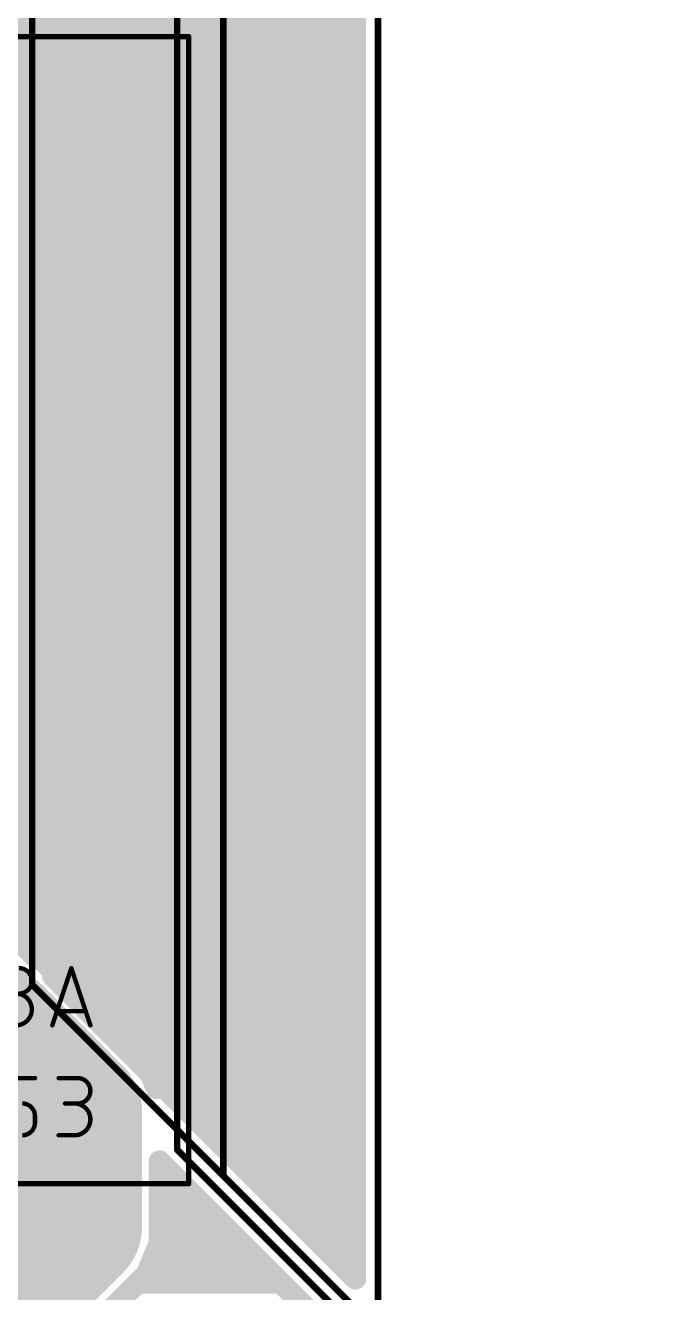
# Model space of a CAD drawing. Extents: x -50 to 50, y 0 to 88.
# Drawn here: x 15.84 to 30.56, y 20.77 to 50.05 of the extents above; entities that cross this region are included whole.
import ezdxf

# ---------------------------------------------------------------- set-up
doc = ezdxf.new("R2010")
doc.units = 0
for name, color, linetype in [('1', 12, 'CONTINUOUS'), ('16', 132, 'CONTINUOUS'), ('20', 31, 'CONTINUOUS'), ('21', 253, 'CONTINUOUS')]:
    doc.layers.add(name, color=color, linetype=linetype)

msp = doc.modelspace()

# ---------------------------------------------------------------- linework, layer by layer
at = {"layer": '1'}
for points, const_width in [([(20.4216, 71.628), (20.4216, 23.4696)], 0.1524), ([(20.9002, 23.6678), (20.9002, 67.4255)], 0.5), ([(19.3548, 66.7512), (19.3548, 24.0792)], 0.1524), ([(23.4738, 65.718), (23.4738, 21.0942)], 0.5), ([(18.8762, 57.0074), (18.8762, 25.4929)], 0.5), ([(12.8714, 50), (18.8762, 50)], 0.5), ([(20.9002, 50), (23.4738, 50)], 0.5), ([(12.8714, 49.5), (18.8762, 49.5)], 0.5), ([(20.9002, 49.5), (23.4738, 49.5)], 0.5), ([(12.8714, 49), (18.8762, 49)], 0.5), ([(20.9002, 49), (23.4738, 49)], 0.5), ([(12.8714, 48.5), (18.8762, 48.5)], 0.5), ([(20.9002, 48.5), (23.4738, 48.5)], 0.5), ([(12.8714, 48), (18.8762, 48)], 0.5), ([(20.9002, 48), (23.4738, 48)], 0.5), ([(12.8714, 47.5), (18.8762, 47.5)], 0.5), ([(20.9002, 47.5), (23.4738, 47.5)], 0.5), ([(12.8714, 47), (18.8762, 47)], 0.5), ([(20.9002, 47), (23.4738, 47)], 0.5), ([(12.8714, 46.5), (18.8762, 46.5)], 0.5), ([(20.9002, 46.5), (23.4738, 46.5)], 0.5), ([(12.8714, 46), (18.8762, 46)], 0.5), ([(20.9002, 46), (23.4738, 46)], 0.5), ([(12.8714, 45.5), (18.8762, 45.5)], 0.5), ([(20.9002, 45.5), (23.4738, 45.5)], 0.5), ([(12.8714, 45), (18.8762, 45)], 0.5), ([(20.9002, 45), (23.4738, 45)], 0.5), ([(12.8714, 44.5), (18.8762, 44.5)], 0.5), ([(20.9002, 44.5), (23.4738, 44.5)], 0.5), ([(12.8714, 44), (18.8762, 44)], 0.5), ([(20.9002, 44), (23.4738, 44)], 0.5), ([(12.8714, 43.5), (18.8762, 43.5)], 0.5), ([(20.9002, 43.5), (23.4738, 43.5)], 0.5), ([(12.8714, 43), (18.8762, 43)], 0.5), ([(20.9002, 43), (23.4738, 43)], 0.5), ([(12.8714, 42.5), (18.8762, 42.5)], 0.5), ([(20.9002, 42.5), (23.4738, 42.5)], 0.5), ([(14.8691, 42), (18.8762, 42)], 0.5), ([(20.9002, 42), (23.4738, 42)], 0.5), ([(15.0464, 41.5), (18.8762, 41.5)], 0.5), ([(20.9002, 41.5), (23.4738, 41.5)], 0.5), ([(15.0464, 41), (18.8762, 41)], 0.5), ([(20.9002, 41), (23.4738, 41)], 0.5), ([(15.0464, 40.5), (18.8762, 40.5)], 0.5), ([(20.9002, 40.5), (23.4738, 40.5)], 0.5), ([(14.8271, 40), (18.8762, 40)], 0.5), ([(20.9002, 40), (23.4738, 40)], 0.5), ([(12.0624, 39.5), (18.8762, 39.5)], 0.5), ([(20.9002, 39.5), (23.4738, 39.5)], 0.5), ([(12.0624, 39), (18.8762, 39)], 0.5), ([(20.9002, 39), (23.4738, 39)], 0.5), ([(12.0624, 38.5), (18.8762, 38.5)], 0.5), ([(20.9002, 38.5), (23.4738, 38.5)], 0.5), ([(12.0624, 38), (18.8762, 38)], 0.5), ([(20.9002, 38), (23.4738, 38)], 0.5), ([(12.0624, 37.5), (18.8762, 37.5)], 0.5), ([(20.9002, 37.5), (23.4738, 37.5)], 0.5), ([(12.0624, 37), (18.8762, 37)], 0.5), ([(20.9002, 37), (23.4738, 37)], 0.5), ([(12.0624, 36.5), (18.8762, 36.5)], 0.5), ([(20.9002, 36.5), (23.4738, 36.5)], 0.5), ([(12.0624, 36), (18.8762, 36)], 0.5), ([(20.9002, 36), (23.4738, 36)], 0.5), ([(12.0624, 35.5), (18.8762, 35.5)], 0.5), ([(20.9002, 35.5), (23.4738, 35.5)], 0.5), ([(12.0624, 35), (18.8762, 35)], 0.5), ([(20.9002, 35), (23.4738, 35)], 0.5), ([(12.0624, 34.5), (18.8762, 34.5)], 0.5), ([(20.9002, 34.5), (23.4738, 34.5)], 0.5), ([(12.0624, 34), (18.8762, 34)], 0.5), ([(20.9002, 34), (23.4738, 34)], 0.5), ([(12.0624, 33.5), (18.8762, 33.5)], 0.5), ([(20.9002, 33.5), (23.4738, 33.5)], 0.5), ([(15.088, 26.822), (10.16, 31.75)], 3), ([(12.0624, 33), (18.8762, 33)], 0.5), ([(20.9002, 33), (23.4738, 33)], 0.5), ([(16.1087, 28.4917), (12.0624, 32.538)], 0.5), ([(12.1004, 32.5), (18.8762, 32.5)], 0.5), ([(20.9002, 32.5), (23.4738, 32.5)], 0.5), ([(12.6004, 32), (18.8762, 32)], 0.5), ([(20.9002, 32), (23.4738, 32)], 0.5), ([(13.1004, 31.5), (18.8762, 31.5)], 0.5), ([(20.9002, 31.5), (23.4738, 31.5)], 0.5), ([(13.6004, 31), (18.8762, 31)], 0.5), ([(20.9002, 31), (23.4738, 31)], 0.5), ([(14.1004, 30.5), (18.8762, 30.5)], 0.5), ([(20.9002, 30.5), (23.4738, 30.5)], 0.5), ([(14.6004, 30), (18.8762, 30)], 0.5), ([(20.9002, 30), (23.4738, 30)], 0.5), ([(15.1004, 29.5), (18.8762, 29.5)], 0.5), ([(20.9002, 29.5), (23.4738, 29.5)], 0.5), ([(15.6004, 29), (18.8762, 29)], 0.5), ([(20.9002, 29), (23.4738, 29)], 0.5), ([(16.1004, 28.5), (18.8762, 28.5)], 0.5), ([(16.2461, 28.4348), (16.1087, 28.4917)], 0.5), ([(20.9002, 28.5), (23.4738, 28.5)], 0.5), ([(16.7813, 27.8996), (16.2461, 28.4348)], 0.5), ([(15.1685, 26.822), (15.088, 26.822)], 3), ([(17.043, 24.9475), (15.1685, 26.822)], 3), ([(16.6809, 28), (18.8762, 28)], 0.5), ([(18.6558, 26.0251), (16.7813, 27.8996)], 0.5), ([(20.9002, 28), (23.4738, 28)], 0.5), ([(17.1809, 27.5), (18.8762, 27.5)], 0.5), ([(20.9002, 27.5), (23.4738, 27.5)], 0.5), ([(17.6809, 27), (18.8762, 27)], 0.5), ([(20.9002, 27), (23.4738, 27)], 0.5), ([(18.1809, 26.5), (18.8762, 26.5)], 0.5), ([(20.9002, 26.5), (23.4738, 26.5)], 0.5), ([(17.043, 22.2965), (17.043, 24.9475)], 3), ([(18.8762, 25.4929), (18.6558, 26.0251)], 0.5), ([(18.6662, 26), (18.8762, 26)], 0.5), ([(20.9002, 26), (23.4738, 26)], 0.5), ([(18.8733, 25.5), (18.8762, 25.5)], 0.5), ([(20.9002, 25.5), (23.4738, 25.5)], 0.5), ([(20.9002, 25), (23.4738, 25)], 0.5), ([(20.9002, 24.5), (23.4738, 24.5)], 0.5), ([(18.9454, 21.9181), (18.9454, 23.8118)], 0.5), ([(18.9454, 23.8118), (19.1566, 23.6006)], 0.5), ([(19.3548, 24.0792), (27.8892, 15.5448)], 0.1524), ([(20.9002, 24), (23.4738, 24)], 0.5), ([(12.7, 17.9535), (17.043, 22.2965)], 3), ([(18.9454, 23.5), (19.2572, 23.5)], 0.5), ([(19.1566, 23.6006), (19.1566, 23.6006)], 0.5), ([(19.1566, 23.6006), (27.4106, 15.3466)], 0.5), ([(23.4738, 21.0942), (20.9002, 23.6678)], 0.5), ([(21.068, 23.5), (23.4738, 23.5)], 0.5), ([(20.4216, 23.4696), (30.48, 13.4112)], 0.1524), ([(18.9454, 23), (19.7572, 23)], 0.5), ([(21.568, 23), (23.4738, 23)], 0.5), ([(18.9454, 22.5), (20.2572, 22.5)], 0.5), ([(22.068, 22.5), (23.4738, 22.5)], 0.5), ([(18.6558, 21.2189), (18.9454, 21.9181)], 0.5), ([(18.9454, 22), (20.7572, 22)], 0.5), ([(22.568, 22), (23.4738, 22)], 0.5), ([(18.7722, 21.5), (21.2572, 21.5)], 0.5), ([(23.068, 21.5), (23.4738, 21.5)], 0.5), ([(14.6024, 17.1655), (18.6558, 21.2189)], 0.5), ([(18.4369, 21), (21.7572, 21)], 0.5)]:
    msp.add_lwpolyline(points, dxfattribs=dict(at, const_width=const_width))
for points, const_width in [([(18.8762, 49.875, 1), (18.8762, 50.125)], 0.25), ([(20.9002, 50.125, 1), (20.9002, 49.875)], 0.25), ([(23.4738, 49.875, 1), (23.4738, 50.125)], 0.25), ([(18.8762, 49.375, 1), (18.8762, 49.625)], 0.25), ([(20.9002, 49.625, 1), (20.9002, 49.375)], 0.25), ([(23.4738, 49.375, 1), (23.4738, 49.625)], 0.25), ([(18.8762, 48.875, 1), (18.8762, 49.125)], 0.25), ([(20.9002, 49.125, 1), (20.9002, 48.875)], 0.25), ([(23.4738, 48.875, 1), (23.4738, 49.125)], 0.25), ([(18.8762, 48.375, 1), (18.8762, 48.625)], 0.25), ([(20.9002, 48.625, 1), (20.9002, 48.375)], 0.25), ([(23.4738, 48.375, 1), (23.4738, 48.625)], 0.25), ([(18.8762, 47.875, 1), (18.8762, 48.125)], 0.25), ([(20.9002, 48.125, 1), (20.9002, 47.875)], 0.25), ([(23.4738, 47.875, 1), (23.4738, 48.125)], 0.25), ([(18.8762, 47.375, 1), (18.8762, 47.625)], 0.25), ([(20.9002, 47.625, 1), (20.9002, 47.375)], 0.25), ([(23.4738, 47.375, 1), (23.4738, 47.625)], 0.25), ([(18.8762, 46.875, 1), (18.8762, 47.125)], 0.25), ([(20.9002, 47.125, 1), (20.9002, 46.875)], 0.25), ([(23.4738, 46.875, 1), (23.4738, 47.125)], 0.25), ([(18.8762, 46.375, 1), (18.8762, 46.625)], 0.25), ([(20.9002, 46.625, 1), (20.9002, 46.375)], 0.25), ([(23.4738, 46.375, 1), (23.4738, 46.625)], 0.25), ([(18.8762, 45.875, 1), (18.8762, 46.125)], 0.25), ([(20.9002, 46.125, 1), (20.9002, 45.875)], 0.25), ([(23.4738, 45.875, 1), (23.4738, 46.125)], 0.25), ([(18.8762, 45.375, 1), (18.8762, 45.625)], 0.25), ([(20.9002, 45.625, 1), (20.9002, 45.375)], 0.25), ([(23.4738, 45.375, 1), (23.4738, 45.625)], 0.25), ([(18.8762, 44.875, 1), (18.8762, 45.125)], 0.25), ([(20.9002, 45.125, 1), (20.9002, 44.875)], 0.25), ([(23.4738, 44.875, 1), (23.4738, 45.125)], 0.25), ([(18.8762, 44.375, 1), (18.8762, 44.625)], 0.25), ([(20.9002, 44.625, 1), (20.9002, 44.375)], 0.25), ([(23.4738, 44.375, 1), (23.4738, 44.625)], 0.25), ([(18.8762, 43.875, 1), (18.8762, 44.125)], 0.25), ([(20.9002, 44.125, 1), (20.9002, 43.875)], 0.25), ([(23.4738, 43.875, 1), (23.4738, 44.125)], 0.25), ([(18.8762, 43.375, 1), (18.8762, 43.625)], 0.25), ([(20.9002, 43.625, 1), (20.9002, 43.375)], 0.25), ([(23.4738, 43.375, 1), (23.4738, 43.625)], 0.25), ([(18.8762, 42.875, 1), (18.8762, 43.125)], 0.25), ([(20.9002, 43.125, 1), (20.9002, 42.875)], 0.25), ([(23.4738, 42.875, 1), (23.4738, 43.125)], 0.25), ([(18.8762, 42.375, 1), (18.8762, 42.625)], 0.25), ([(20.9002, 42.625, 1), (20.9002, 42.375)], 0.25), ([(23.4738, 42.375, 1), (23.4738, 42.625)], 0.25), ([(18.8762, 41.875, 1), (18.8762, 42.125)], 0.25), ([(20.9002, 42.125, 1), (20.9002, 41.875)], 0.25), ([(23.4738, 41.875, 1), (23.4738, 42.125)], 0.25), ([(18.8762, 41.375, 1), (18.8762, 41.625)], 0.25), ([(20.9002, 41.625, 1), (20.9002, 41.375)], 0.25), ([(23.4738, 41.375, 1), (23.4738, 41.625)], 0.25), ([(18.8762, 40.875, 1), (18.8762, 41.125)], 0.25), ([(20.9002, 41.125, 1), (20.9002, 40.875)], 0.25), ([(23.4738, 40.875, 1), (23.4738, 41.125)], 0.25), ([(18.8762, 40.375, 1), (18.8762, 40.625)], 0.25), ([(20.9002, 40.625, 1), (20.9002, 40.375)], 0.25), ([(23.4738, 40.375, 1), (23.4738, 40.625)], 0.25), ([(18.8762, 39.875, 1), (18.8762, 40.125)], 0.25), ([(20.9002, 40.125, 1), (20.9002, 39.875)], 0.25), ([(23.4738, 39.875, 1), (23.4738, 40.125)], 0.25), ([(18.8762, 39.375, 1), (18.8762, 39.625)], 0.25), ([(20.9002, 39.625, 1), (20.9002, 39.375)], 0.25), ([(23.4738, 39.375, 1), (23.4738, 39.625)], 0.25), ([(18.8762, 38.875, 1), (18.8762, 39.125)], 0.25), ([(20.9002, 39.125, 1), (20.9002, 38.875)], 0.25), ([(23.4738, 38.875, 1), (23.4738, 39.125)], 0.25), ([(18.8762, 38.375, 1), (18.8762, 38.625)], 0.25), ([(20.9002, 38.625, 1), (20.9002, 38.375)], 0.25), ([(23.4738, 38.375, 1), (23.4738, 38.625)], 0.25), ([(18.8762, 37.875, 1), (18.8762, 38.125)], 0.25), ([(20.9002, 38.125, 1), (20.9002, 37.875)], 0.25), ([(23.4738, 37.875, 1), (23.4738, 38.125)], 0.25), ([(18.8762, 37.375, 1), (18.8762, 37.625)], 0.25), ([(20.9002, 37.625, 1), (20.9002, 37.375)], 0.25), ([(23.4738, 37.375, 1), (23.4738, 37.625)], 0.25), ([(18.8762, 36.875, 1), (18.8762, 37.125)], 0.25), ([(20.9002, 37.125, 1), (20.9002, 36.875)], 0.25), ([(23.4738, 36.875, 1), (23.4738, 37.125)], 0.25), ([(18.8762, 36.375, 1), (18.8762, 36.625)], 0.25), ([(20.9002, 36.625, 1), (20.9002, 36.375)], 0.25), ([(23.4738, 36.375, 1), (23.4738, 36.625)], 0.25), ([(18.8762, 35.875, 1), (18.8762, 36.125)], 0.25), ([(20.9002, 36.125, 1), (20.9002, 35.875)], 0.25), ([(23.4738, 35.875, 1), (23.4738, 36.125)], 0.25), ([(18.8762, 35.375, 1), (18.8762, 35.625)], 0.25), ([(20.9002, 35.625, 1), (20.9002, 35.375)], 0.25), ([(23.4738, 35.375, 1), (23.4738, 35.625)], 0.25), ([(18.8762, 34.875, 1), (18.8762, 35.125)], 0.25), ([(20.9002, 35.125, 1), (20.9002, 34.875)], 0.25), ([(23.4738, 34.875, 1), (23.4738, 35.125)], 0.25), ([(18.8762, 34.375, 1), (18.8762, 34.625)], 0.25), ([(20.9002, 34.625, 1), (20.9002, 34.375)], 0.25), ([(23.4738, 34.375, 1), (23.4738, 34.625)], 0.25), ([(18.8762, 33.875, 1), (18.8762, 34.125)], 0.25), ([(20.9002, 34.125, 1), (20.9002, 33.875)], 0.25), ([(23.4738, 33.875, 1), (23.4738, 34.125)], 0.25), ([(18.8762, 33.375, 1), (18.8762, 33.625)], 0.25), ([(20.9002, 33.625, 1), (20.9002, 33.375)], 0.25), ([(23.4738, 33.375, 1), (23.4738, 33.625)], 0.25), ([(18.8762, 32.875, 1), (18.8762, 33.125)], 0.25), ([(20.9002, 33.125, 1), (20.9002, 32.875)], 0.25), ([(23.4738, 32.875, 1), (23.4738, 33.125)], 0.25), ([(18.8762, 32.375, 1), (18.8762, 32.625)], 0.25), ([(20.9002, 32.625, 1), (20.9002, 32.375)], 0.25), ([(23.4738, 32.375, 1), (23.4738, 32.625)], 0.25), ([(18.8762, 31.875, 1), (18.8762, 32.125)], 0.25), ([(20.9002, 32.125, 1), (20.9002, 31.875)], 0.25), ([(23.4738, 31.875, 1), (23.4738, 32.125)], 0.25), ([(18.8762, 31.375, 1), (18.8762, 31.625)], 0.25), ([(20.9002, 31.625, 1), (20.9002, 31.375)], 0.25), ([(23.4738, 31.375, 1), (23.4738, 31.625)], 0.25), ([(18.8762, 30.875, 1), (18.8762, 31.125)], 0.25), ([(20.9002, 31.125, 1), (20.9002, 30.875)], 0.25), ([(23.4738, 30.875, 1), (23.4738, 31.125)], 0.25), ([(18.8762, 30.375, 1), (18.8762, 30.625)], 0.25), ([(20.9002, 30.625, 1), (20.9002, 30.375)], 0.25), ([(23.4738, 30.375, 1), (23.4738, 30.625)], 0.25), ([(18.8762, 29.875, 1), (18.8762, 30.125)], 0.25), ([(20.9002, 30.125, 1), (20.9002, 29.875)], 0.25), ([(23.4738, 29.875, 1), (23.4738, 30.125)], 0.25), ([(18.8762, 29.375, 1), (18.8762, 29.625)], 0.25), ([(20.9002, 29.625, 1), (20.9002, 29.375)], 0.25), ([(23.4738, 29.375, 1), (23.4738, 29.625)], 0.25), ([(18.8762, 28.875, 1), (18.8762, 29.125)], 0.25), ([(20.9002, 29.125, 1), (20.9002, 28.875)], 0.25), ([(23.4738, 28.875, 1), (23.4738, 29.125)], 0.25), ([(16.1004, 28.625, 1), (16.1004, 28.375)], 0.25), ([(16.1565, 28.6072, 1), (16.0609, 28.3762)], 0.25), ([(16.0203, 28.4033, 1), (16.1971, 28.5801)], 0.25), ([(18.8762, 28.375, 1), (18.8762, 28.625)], 0.25), ([(20.9002, 28.625, 1), (20.9002, 28.375)], 0.25), ([(23.4738, 28.375, 1), (23.4738, 28.625)], 0.25), ([(16.3345, 28.5232, 1), (16.1577, 28.3464)], 0.25), ([(16.1983, 28.3193, 1), (16.2939, 28.5503)], 0.25), ([(15.6988, 27.3523, 1), (14.6382, 26.2917)], 1.5), ([(15.1685, 26.072, 1), (15.1685, 27.572)], 1.5), ([(16.6809, 28.125, 1), (16.6809, 27.875)], 0.25), ([(16.8697, 27.988, 1), (16.6929, 27.8112)], 0.25), ([(16.6929, 27.8112, 1), (16.8697, 27.988)], 0.25), ([(18.8762, 27.875, 1), (18.8762, 28.125)], 0.25), ([(20.9002, 28.125, 1), (20.9002, 27.875)], 0.25), ([(23.4738, 27.875, 1), (23.4738, 28.125)], 0.25), ([(14.5577, 26.2917, 1), (15.6183, 27.3523)], 1.5), ([(17.1809, 27.625, 1), (17.1809, 27.375)], 0.25), ([(18.8762, 27.375, 1), (18.8762, 27.625)], 0.25), ([(20.9002, 27.625, 1), (20.9002, 27.375)], 0.25), ([(23.4738, 27.375, 1), (23.4738, 27.625)], 0.25), ([(17.6809, 27.125, 1), (17.6809, 26.875)], 0.25), ([(18.8762, 26.875, 1), (18.8762, 27.125)], 0.25), ([(20.9002, 27.125, 1), (20.9002, 26.875)], 0.25), ([(23.4738, 26.875, 1), (23.4738, 27.125)], 0.25), ([(18.1809, 26.625, 1), (18.1809, 26.375)], 0.25), ([(18.8762, 26.375, 1), (18.8762, 26.625)], 0.25), ([(20.9002, 26.625, 1), (20.9002, 26.375)], 0.25), ([(23.4738, 26.375, 1), (23.4738, 26.625)], 0.25), ([(17.793, 24.9475, 1), (16.293, 24.9475)], 1.5), ([(16.5127, 24.4172, 1), (17.5733, 25.4778)], 1.5), ([(18.7713, 26.0729, 1), (18.5403, 25.9773)], 0.25), ([(18.6662, 26.125, 1), (18.6662, 25.875)], 0.25), ([(18.5674, 25.9367, 1), (18.7442, 26.1135)], 0.25), ([(18.8762, 25.875, 1), (18.8762, 26.125)], 0.25), ([(20.9002, 26.125, 1), (20.9002, 25.875)], 0.25), ([(23.4738, 25.875, 1), (23.4738, 26.125)], 0.25), ([(18.8733, 25.625, 1), (18.8733, 25.375)], 0.25), ([(18.7512, 25.4929, 1), (19.0012, 25.4929)], 0.25), ([(18.7607, 25.4451, 1), (18.9917, 25.5408)], 0.25), ([(18.8762, 25.375, 1), (18.8762, 25.625)], 0.25), ([(20.9002, 25.625, 1), (20.9002, 25.375)], 0.25), ([(23.4738, 25.375, 1), (23.4738, 25.625)], 0.25), ([(20.9002, 25.125, 1), (20.9002, 24.875)], 0.25), ([(23.4738, 24.875, 1), (23.4738, 25.125)], 0.25), ([(20.9002, 24.625, 1), (20.9002, 24.375)], 0.25), ([(23.4738, 24.375, 1), (23.4738, 24.625)], 0.25), ([(19.0704, 23.8118, 1), (18.8204, 23.8118)], 0.25), ([(19.0338, 23.9002, 1), (18.857, 23.7234)], 0.25), ([(19.3167, 24.0792, 1), (19.3929, 24.0792)], 0.0762), ([(19.3817, 24.1061, 1), (19.3279, 24.0523)], 0.0762), ([(20.9002, 24.125, 1), (20.9002, 23.875)], 0.25), ([(23.4738, 23.875, 1), (23.4738, 24.125)], 0.25), ([(17.5733, 21.7662, 1), (16.5127, 22.8268)], 1.5), ([(18.9454, 23.625, 1), (18.9454, 23.375)], 0.25), ([(19.1566, 23.7256, 1), (19.1566, 23.4756)], 0.25), ([(19.2449, 23.689, 1), (19.0682, 23.5122)], 0.25), ([(19.0682, 23.5122, 1), (19.2449, 23.689)], 0.25), ([(19.1566, 23.4756, 1), (19.1566, 23.7256)], 0.25), ([(19.2572, 23.375, 1), (19.2572, 23.625)], 0.25), ([(20.9886, 23.7562, 1), (20.8118, 23.5795)], 0.25), ([(20.7752, 23.6678, 1), (21.0252, 23.6678)], 0.25), ([(21.068, 23.625, 1), (21.068, 23.375)], 0.25), ([(23.4738, 23.375, 1), (23.4738, 23.625)], 0.25), ([(20.3835, 23.4696, 1), (20.4597, 23.4696)], 0.0762), ([(20.4485, 23.4965, 1), (20.3947, 23.4427)], 0.0762), ([(18.9454, 23.125, 1), (18.9454, 22.875)], 0.25), ([(19.7572, 22.875, 1), (19.7572, 23.125)], 0.25), ([(21.568, 23.125, 1), (21.568, 22.875)], 0.25), ([(23.4738, 22.875, 1), (23.4738, 23.125)], 0.25), ([(16.293, 22.2965, 1), (17.793, 22.2965)], 1.5), ([(18.9454, 22.625, 1), (18.9454, 22.375)], 0.25), ([(20.2572, 22.375, 1), (20.2572, 22.625)], 0.25), ([(22.068, 22.625, 1), (22.068, 22.375)], 0.25), ([(23.4738, 22.375, 1), (23.4738, 22.625)], 0.25), ([(18.9454, 22.125, 1), (18.9454, 21.875)], 0.25), ([(18.8204, 21.9181, 1), (19.0704, 21.9181)], 0.25), ([(19.0609, 21.8703, 1), (18.8299, 21.9659)], 0.25), ([(20.7572, 21.875, 1), (20.7572, 22.125)], 0.25), ([(22.568, 22.125, 1), (22.568, 21.875)], 0.25), ([(23.4738, 21.875, 1), (23.4738, 22.125)], 0.25), ([(18.7722, 21.625, 1), (18.7722, 21.375)], 0.25), ([(21.2572, 21.375, 1), (21.2572, 21.625)], 0.25), ([(23.068, 21.625, 1), (23.068, 21.375)], 0.25), ([(23.4738, 21.375, 1), (23.4738, 21.625)], 0.25), ([(18.5403, 21.2667, 1), (18.7713, 21.1711)], 0.25), ([(18.7442, 21.1305, 1), (18.5674, 21.3073)], 0.25), ([(18.4369, 21.125, 1), (18.4369, 20.875)], 0.25), ([(21.7572, 20.875, 1), (21.7572, 21.125)], 0.25), ([(23.3488, 21.0942, 1), (23.5988, 21.0942)], 0.25), ([(23.3854, 21.0058, 1), (23.5622, 21.1826)], 0.25)]:
    msp.add_lwpolyline(points, format="xyb", dxfattribs=dict(at, const_width=const_width))
at = {"layer": '16'}
for points, const_width in [([(23.4738, 65.718), (23.4738, 21.0942)], 0.5), ([(16.002, 58.2168), (16.002, 27.8892)], 0.1524), ([(16.4806, 28.0874), (16.4806, 57.2106)], 0.5), ([(16.4806, 50), (23.4738, 50)], 0.5), ([(16.4806, 49.5), (23.4738, 49.5)], 0.5), ([(16.4806, 49), (23.4738, 49)], 0.5), ([(16.4806, 48.5), (23.4738, 48.5)], 0.5), ([(16.4806, 48), (23.4738, 48)], 0.5), ([(16.4806, 47.5), (23.4738, 47.5)], 0.5), ([(16.4806, 47), (23.4738, 47)], 0.5), ([(16.4806, 46.5), (23.4738, 46.5)], 0.5), ([(16.4806, 46), (23.4738, 46)], 0.5), ([(16.4806, 45.5), (23.4738, 45.5)], 0.5), ([(16.4806, 45), (23.4738, 45)], 0.5), ([(16.4806, 44.5), (23.4738, 44.5)], 0.5), ([(16.4806, 44), (23.4738, 44)], 0.5), ([(16.4806, 43.5), (23.4738, 43.5)], 0.5), ([(16.4806, 43), (23.4738, 43)], 0.5), ([(16.4806, 42.5), (23.4738, 42.5)], 0.5), ([(16.4806, 42), (23.4738, 42)], 0.5), ([(16.4806, 41.5), (23.4738, 41.5)], 0.5), ([(16.4806, 41), (23.4738, 41)], 0.5), ([(16.4806, 40.5), (23.4738, 40.5)], 0.5), ([(16.4806, 40), (23.4738, 40)], 0.5), ([(16.4806, 39.5), (23.4738, 39.5)], 0.5), ([(16.4806, 39), (23.4738, 39)], 0.5), ([(16.4806, 38.5), (23.4738, 38.5)], 0.5), ([(16.4806, 38), (23.4738, 38)], 0.5), ([(16.4806, 37.5), (23.4738, 37.5)], 0.5), ([(16.4806, 37), (23.4738, 37)], 0.5), ([(16.4806, 36.5), (23.4738, 36.5)], 0.5), ([(16.4806, 36), (23.4738, 36)], 0.5), ([(16.4806, 35.5), (23.4738, 35.5)], 0.5), ([(16.4806, 35), (23.4738, 35)], 0.5), ([(16.4806, 34.5), (23.4738, 34.5)], 0.5), ([(16.4806, 34), (23.4738, 34)], 0.5), ([(16.4806, 33.5), (23.4738, 33.5)], 0.5), ([(16.4806, 33), (23.4738, 33)], 0.5), ([(16.4806, 32.5), (23.4738, 32.5)], 0.5), ([(16.4806, 32), (23.4738, 32)], 0.5), ([(16.4806, 31.5), (23.4738, 31.5)], 0.5), ([(16.4806, 31), (23.4738, 31)], 0.5), ([(16.4806, 30.5), (23.4738, 30.5)], 0.5), ([(16.4806, 30), (23.4738, 30)], 0.5), ([(16.4806, 29.5), (23.4738, 29.5)], 0.5), ([(16.4806, 29), (23.4738, 29)], 0.5), ([(16.4806, 28.5), (23.4738, 28.5)], 0.5), ([(23.4738, 21.0942), (16.4806, 28.0874)], 0.5), ([(16.568, 28), (23.4738, 28)], 0.5), ([(16.002, 27.8892), (25.2984, 18.5928)], 0.1524), ([(17.068, 27.5), (23.4738, 27.5)], 0.5), ([(17.568, 27), (23.4738, 27)], 0.5), ([(18.068, 26.5), (23.4738, 26.5)], 0.5), ([(18.568, 26), (23.4738, 26)], 0.5), ([(19.068, 25.5), (23.4738, 25.5)], 0.5), ([(19.568, 25), (23.4738, 25)], 0.5), ([(20.068, 24.5), (23.4738, 24.5)], 0.5), ([(20.568, 24), (23.4738, 24)], 0.5), ([(21.068, 23.5), (23.4738, 23.5)], 0.5), ([(21.568, 23), (23.4738, 23)], 0.5), ([(22.068, 22.5), (23.4738, 22.5)], 0.5), ([(22.568, 22), (23.4738, 22)], 0.5), ([(23.068, 21.5), (23.4738, 21.5)], 0.5)]:
    msp.add_lwpolyline(points, dxfattribs=dict(at, const_width=const_width))
for points, const_width in [([(16.4806, 50.125, 1), (16.4806, 49.875)], 0.25), ([(23.4738, 49.875, 1), (23.4738, 50.125)], 0.25), ([(16.4806, 49.625, 1), (16.4806, 49.375)], 0.25), ([(23.4738, 49.375, 1), (23.4738, 49.625)], 0.25), ([(16.4806, 49.125, 1), (16.4806, 48.875)], 0.25), ([(23.4738, 48.875, 1), (23.4738, 49.125)], 0.25), ([(16.4806, 48.625, 1), (16.4806, 48.375)], 0.25), ([(23.4738, 48.375, 1), (23.4738, 48.625)], 0.25), ([(16.4806, 48.125, 1), (16.4806, 47.875)], 0.25), ([(23.4738, 47.875, 1), (23.4738, 48.125)], 0.25), ([(16.4806, 47.625, 1), (16.4806, 47.375)], 0.25), ([(23.4738, 47.375, 1), (23.4738, 47.625)], 0.25), ([(16.4806, 47.125, 1), (16.4806, 46.875)], 0.25), ([(23.4738, 46.875, 1), (23.4738, 47.125)], 0.25), ([(16.4806, 46.625, 1), (16.4806, 46.375)], 0.25), ([(23.4738, 46.375, 1), (23.4738, 46.625)], 0.25), ([(16.4806, 46.125, 1), (16.4806, 45.875)], 0.25), ([(23.4738, 45.875, 1), (23.4738, 46.125)], 0.25), ([(16.4806, 45.625, 1), (16.4806, 45.375)], 0.25), ([(23.4738, 45.375, 1), (23.4738, 45.625)], 0.25), ([(16.4806, 45.125, 1), (16.4806, 44.875)], 0.25), ([(23.4738, 44.875, 1), (23.4738, 45.125)], 0.25), ([(16.4806, 44.625, 1), (16.4806, 44.375)], 0.25), ([(23.4738, 44.375, 1), (23.4738, 44.625)], 0.25), ([(16.4806, 44.125, 1), (16.4806, 43.875)], 0.25), ([(23.4738, 43.875, 1), (23.4738, 44.125)], 0.25), ([(16.4806, 43.625, 1), (16.4806, 43.375)], 0.25), ([(23.4738, 43.375, 1), (23.4738, 43.625)], 0.25), ([(16.4806, 43.125, 1), (16.4806, 42.875)], 0.25), ([(23.4738, 42.875, 1), (23.4738, 43.125)], 0.25), ([(16.4806, 42.625, 1), (16.4806, 42.375)], 0.25), ([(23.4738, 42.375, 1), (23.4738, 42.625)], 0.25), ([(16.4806, 42.125, 1), (16.4806, 41.875)], 0.25), ([(23.4738, 41.875, 1), (23.4738, 42.125)], 0.25), ([(16.4806, 41.625, 1), (16.4806, 41.375)], 0.25), ([(23.4738, 41.375, 1), (23.4738, 41.625)], 0.25), ([(16.4806, 41.125, 1), (16.4806, 40.875)], 0.25), ([(23.4738, 40.875, 1), (23.4738, 41.125)], 0.25), ([(16.4806, 40.625, 1), (16.4806, 40.375)], 0.25), ([(23.4738, 40.375, 1), (23.4738, 40.625)], 0.25), ([(16.4806, 40.125, 1), (16.4806, 39.875)], 0.25), ([(23.4738, 39.875, 1), (23.4738, 40.125)], 0.25), ([(16.4806, 39.625, 1), (16.4806, 39.375)], 0.25), ([(23.4738, 39.375, 1), (23.4738, 39.625)], 0.25), ([(16.4806, 39.125, 1), (16.4806, 38.875)], 0.25), ([(23.4738, 38.875, 1), (23.4738, 39.125)], 0.25), ([(16.4806, 38.625, 1), (16.4806, 38.375)], 0.25), ([(23.4738, 38.375, 1), (23.4738, 38.625)], 0.25), ([(16.4806, 38.125, 1), (16.4806, 37.875)], 0.25), ([(23.4738, 37.875, 1), (23.4738, 38.125)], 0.25), ([(16.4806, 37.625, 1), (16.4806, 37.375)], 0.25), ([(23.4738, 37.375, 1), (23.4738, 37.625)], 0.25), ([(16.4806, 37.125, 1), (16.4806, 36.875)], 0.25), ([(23.4738, 36.875, 1), (23.4738, 37.125)], 0.25), ([(16.4806, 36.625, 1), (16.4806, 36.375)], 0.25), ([(23.4738, 36.375, 1), (23.4738, 36.625)], 0.25), ([(16.4806, 36.125, 1), (16.4806, 35.875)], 0.25), ([(23.4738, 35.875, 1), (23.4738, 36.125)], 0.25), ([(16.4806, 35.625, 1), (16.4806, 35.375)], 0.25), ([(23.4738, 35.375, 1), (23.4738, 35.625)], 0.25), ([(16.4806, 35.125, 1), (16.4806, 34.875)], 0.25), ([(23.4738, 34.875, 1), (23.4738, 35.125)], 0.25), ([(16.4806, 34.625, 1), (16.4806, 34.375)], 0.25), ([(23.4738, 34.375, 1), (23.4738, 34.625)], 0.25), ([(16.4806, 34.125, 1), (16.4806, 33.875)], 0.25), ([(23.4738, 33.875, 1), (23.4738, 34.125)], 0.25), ([(16.4806, 33.625, 1), (16.4806, 33.375)], 0.25), ([(23.4738, 33.375, 1), (23.4738, 33.625)], 0.25), ([(16.4806, 33.125, 1), (16.4806, 32.875)], 0.25), ([(23.4738, 32.875, 1), (23.4738, 33.125)], 0.25), ([(16.4806, 32.625, 1), (16.4806, 32.375)], 0.25), ([(23.4738, 32.375, 1), (23.4738, 32.625)], 0.25), ([(16.4806, 32.125, 1), (16.4806, 31.875)], 0.25), ([(23.4738, 31.875, 1), (23.4738, 32.125)], 0.25), ([(16.4806, 31.625, 1), (16.4806, 31.375)], 0.25), ([(23.4738, 31.375, 1), (23.4738, 31.625)], 0.25), ([(16.4806, 31.125, 1), (16.4806, 30.875)], 0.25), ([(23.4738, 30.875, 1), (23.4738, 31.125)], 0.25), ([(16.4806, 30.625, 1), (16.4806, 30.375)], 0.25), ([(23.4738, 30.375, 1), (23.4738, 30.625)], 0.25), ([(16.4806, 30.125, 1), (16.4806, 29.875)], 0.25), ([(23.4738, 29.875, 1), (23.4738, 30.125)], 0.25), ([(16.4806, 29.625, 1), (16.4806, 29.375)], 0.25), ([(23.4738, 29.375, 1), (23.4738, 29.625)], 0.25), ([(16.4806, 29.125, 1), (16.4806, 28.875)], 0.25), ([(23.4738, 28.875, 1), (23.4738, 29.125)], 0.25), ([(16.4806, 28.625, 1), (16.4806, 28.375)], 0.25), ([(23.4738, 28.375, 1), (23.4738, 28.625)], 0.25), ([(16.569, 28.1758, 1), (16.3922, 27.9991)], 0.25), ([(16.3556, 28.0874, 1), (16.6056, 28.0874)], 0.25), ([(16.568, 28.125, 1), (16.568, 27.875)], 0.25), ([(23.4738, 27.875, 1), (23.4738, 28.125)], 0.25), ([(15.9639, 27.8892, 1), (16.0401, 27.8892)], 0.0762), ([(16.0289, 27.9161, 1), (15.9751, 27.8623)], 0.0762), ([(17.068, 27.625, 1), (17.068, 27.375)], 0.25), ([(23.4738, 27.375, 1), (23.4738, 27.625)], 0.25), ([(17.568, 27.125, 1), (17.568, 26.875)], 0.25), ([(23.4738, 26.875, 1), (23.4738, 27.125)], 0.25), ([(18.068, 26.625, 1), (18.068, 26.375)], 0.25), ([(23.4738, 26.375, 1), (23.4738, 26.625)], 0.25), ([(18.568, 26.125, 1), (18.568, 25.875)], 0.25), ([(23.4738, 25.875, 1), (23.4738, 26.125)], 0.25), ([(19.068, 25.625, 1), (19.068, 25.375)], 0.25), ([(23.4738, 25.375, 1), (23.4738, 25.625)], 0.25), ([(19.568, 25.125, 1), (19.568, 24.875)], 0.25), ([(23.4738, 24.875, 1), (23.4738, 25.125)], 0.25), ([(20.068, 24.625, 1), (20.068, 24.375)], 0.25), ([(23.4738, 24.375, 1), (23.4738, 24.625)], 0.25), ([(20.568, 24.125, 1), (20.568, 23.875)], 0.25), ([(23.4738, 23.875, 1), (23.4738, 24.125)], 0.25), ([(21.068, 23.625, 1), (21.068, 23.375)], 0.25), ([(23.4738, 23.375, 1), (23.4738, 23.625)], 0.25), ([(21.568, 23.125, 1), (21.568, 22.875)], 0.25), ([(23.4738, 22.875, 1), (23.4738, 23.125)], 0.25), ([(22.068, 22.625, 1), (22.068, 22.375)], 0.25), ([(23.4738, 22.375, 1), (23.4738, 22.625)], 0.25), ([(22.568, 22.125, 1), (22.568, 21.875)], 0.25), ([(23.4738, 21.875, 1), (23.4738, 22.125)], 0.25), ([(23.068, 21.625, 1), (23.068, 21.375)], 0.25), ([(23.4738, 21.375, 1), (23.4738, 21.625)], 0.25), ([(23.3488, 21.0942, 1), (23.5988, 21.0942)], 0.25), ([(23.3854, 21.0058, 1), (23.5622, 21.1826)], 0.25)]:
    msp.add_lwpolyline(points, format="xyb", dxfattribs=dict(at, const_width=const_width))
at = {"layer": '20', "const_width": 0.1524}
msp.add_lwpolyline([(24, 20.5), (24, 65.5)], dxfattribs=at)
at = {"layer": '21'}
for points, const_width in [([(19.619, 49.791), (-20.381, 49.791)], 0.127), ([(19.619, 23.291), (19.619, 49.791)], 0.127), ([(16.4677, 26.9494), (16.9079, 28.2702)], 0.1016), ([(16.9079, 28.2702), (17.3482, 26.9494)], 0.1016), ([(17.2381, 27.2796), (16.5777, 27.2796)], 0.1016), ([(15.3343, 25.7302), (16.068, 25.7302)], 0.1016), ([(16.6144, 25.7302), (17.0547, 25.7302)], 0.1016), ([(17.0547, 25.1432), (16.7612, 25.1432)], 0.1016), ([(16.068, 24.7029), (16.068, 24.8497)], 0.1016), ([(16.6144, 24.4094), (16.9813, 24.4094)], 0.1016), ([(-20.381, 23.291), (19.619, 23.291)], 0.127)]:
    msp.add_lwpolyline(points, dxfattribs=dict(at, const_width=const_width))
for points, const_width in [([(19.6507, 49.791, 1), (19.5873, 49.791)], 0.0635), ([(19.619, 49.7593, 1), (19.619, 49.8228)], 0.0635), ([(15.7012, 27.6832, 1), (15.7012, 28.2702)], 0.1016), ([(16.932, 28.2782, 1), (16.8838, 28.2622)], 0.0508), ([(16.932, 28.2622, 1), (16.8838, 28.2782)], 0.0508), ([(15.6278, 26.9494, 1), (15.6278, 27.6832)], 0.1016), ([(16.5777, 27.305, 1), (16.5777, 27.2542)], 0.0508), ([(17.2381, 27.2542, 1), (17.2381, 27.305)], 0.0508), ([(16.4436, 26.9574, 1), (16.4918, 26.9414)], 0.0508), ([(17.3241, 26.9414, 1), (17.3723, 26.9574)], 0.0508), ([(16.068, 25.7048, 1), (16.068, 25.7556)], 0.0508), ([(16.6144, 25.7556, 1), (16.6144, 25.7048)], 0.0508), ([(17.0547, 25.1432, 1), (17.0547, 25.7302)], 0.1016), ([(17.0547, 25.7556, 1), (17.0547, 25.7048)], 0.0508), ([(17.0547, 25.7048, 1), (17.0547, 25.7556)], 0.0508), ([(16.068, 24.8497, 0.4142), (15.7745, 25.1432)], 0.1016), ([(16.7612, 25.1686, 1), (16.7612, 25.1178)], 0.0508), ([(16.9813, 24.4094, 1), (16.9813, 25.1432)], 0.1016), ([(16.9813, 25.1686, 1), (16.9813, 25.1178)], 0.0508), ([(17.0547, 25.1686, 1), (17.0547, 25.1178)], 0.0508), ([(17.0547, 25.1178, 1), (17.0547, 25.1686)], 0.0508), ([(16.0934, 24.8497, 1), (16.0426, 24.8497)], 0.0508), ([(15.7745, 24.4094, 0.4142), (16.068, 24.7029)], 0.1016), ([(16.0426, 24.8497, 1), (16.0934, 24.8497)], 0.0508), ([(16.0934, 24.7029, 1), (16.0426, 24.7029)], 0.0508), ([(16.0426, 24.7029, 1), (16.0934, 24.7029)], 0.0508), ([(16.6144, 24.4348, 1), (16.6144, 24.384)], 0.0508), ([(16.9813, 24.4348, 1), (16.9813, 24.384)], 0.0508), ([(16.9813, 24.384, 1), (16.9813, 24.4348)], 0.0508), ([(19.5873, 23.291, 1), (19.6507, 23.291)], 0.0635), ([(19.619, 23.2593, 1), (19.619, 23.3227)], 0.0635)]:
    msp.add_lwpolyline(points, format="xyb", dxfattribs=dict(at, const_width=const_width))

doc.saveas('drawing.dxf')
